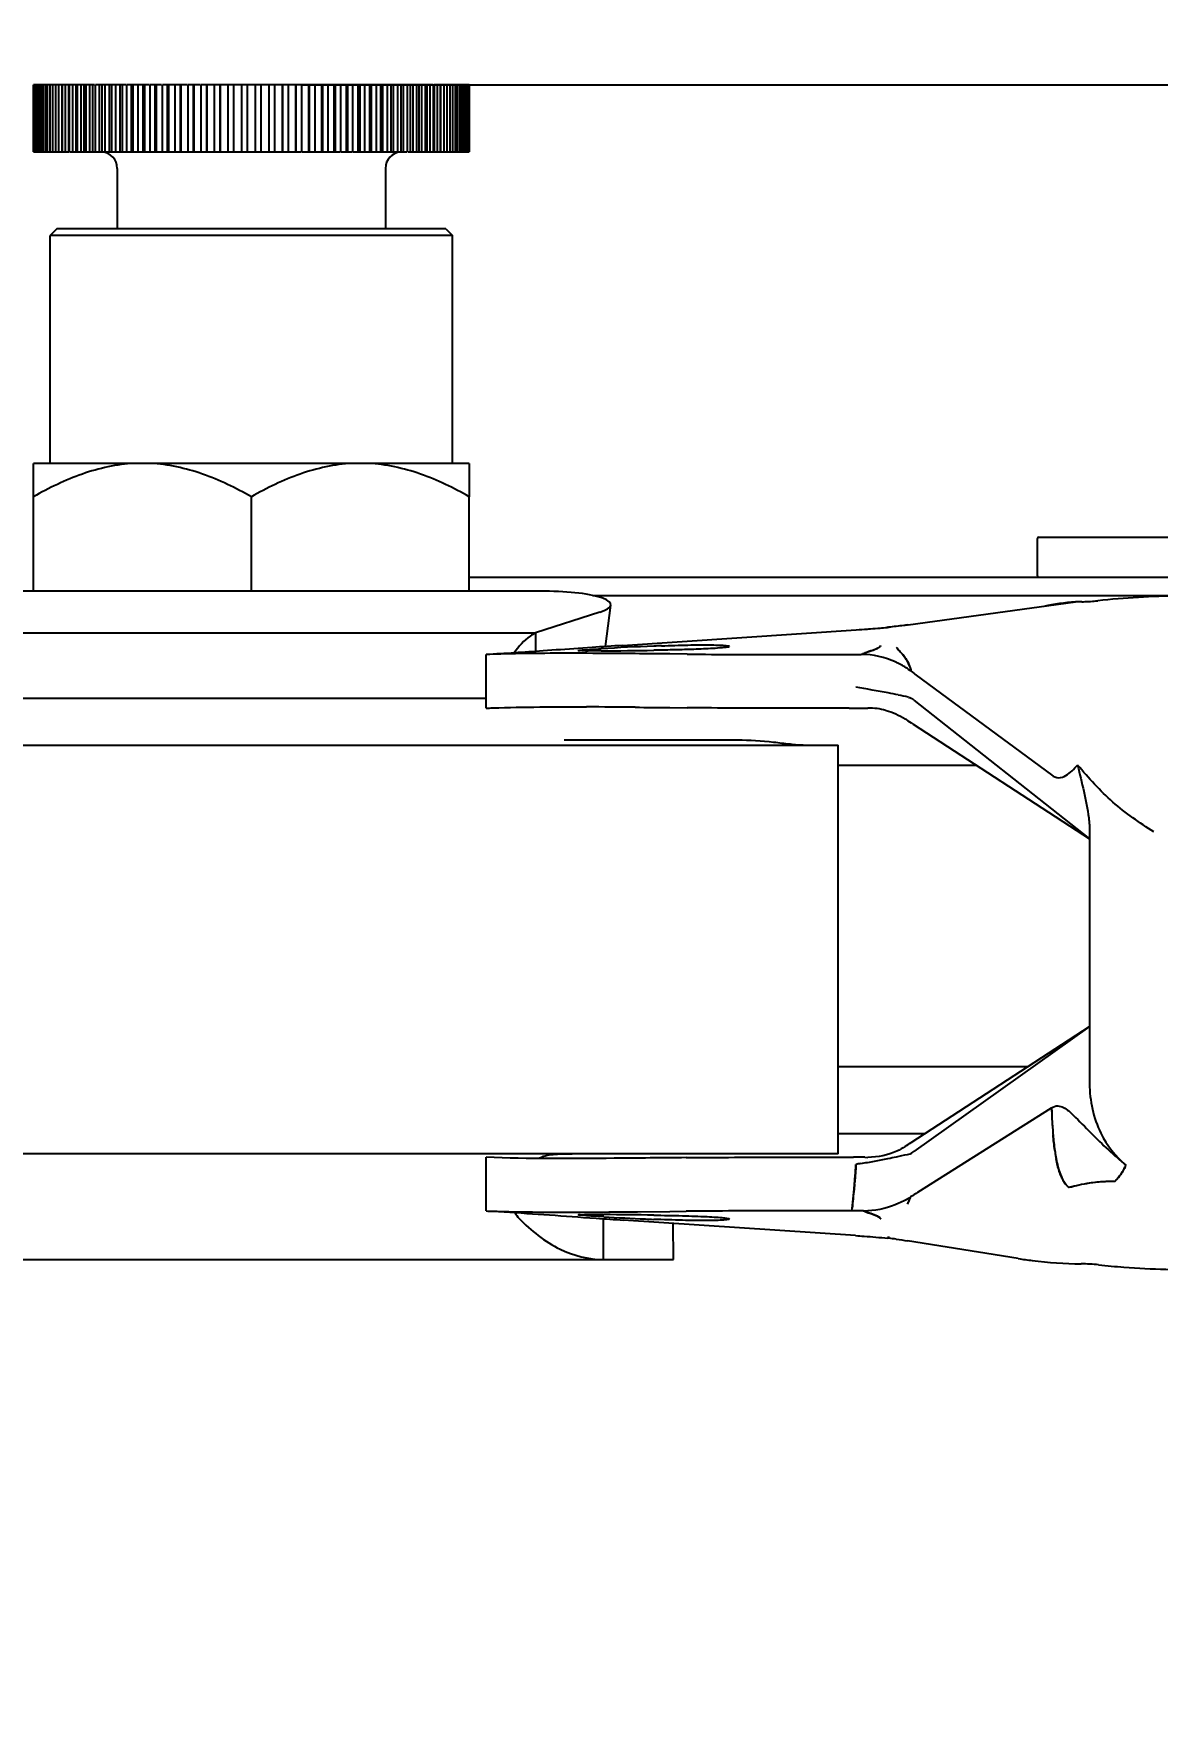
# Model space of a CAD drawing. Header units: millimetres. Extents: x 789 to 3710, y 100 to 2803.
# Drawn here: x 1486.59 to 1520.11, y 1470.61 to 1520.47 of the extents above; entities that cross this region are included whole.
import ezdxf

# ---------------------------------------------------------------- set-up
doc = ezdxf.new("R2010")
doc.units = ezdxf.units.MM
doc.header["$LTSCALE"] = 217.8
doc.header["$PDMODE"] = 3
doc.header["$PDSIZE"] = 8
doc.layers.get('0').update_dxf_attribs({"linetype": 'CONTINUOUS'})
doc.layers.get('Defpoints').update_dxf_attribs({"linetype": 'CONTINUOUS'})
doc.styles.get("Standard").update_dxf_attribs({"font": 'times.ttf'})
doc.dimstyles.new('DIMSTYLE_1', dxfattribs={"dimtxt": 23.333333, "dimasz": 23.333333, "dimexe": 1.5, "dimexo": 1, "dimgap": 0.875, "dimtad": 1, "dimdec": 0, "dimdsep": 46, "dimtxsty": 'Standard', "dimblk": '_FILLED', "dimblk1": '_FILLED', "dimblk2": '_FILLED', "dimcen": 0.09, "dimazin": 2, "dimtp": 0.01, "dimtm": 0.01, "dimtfac": 1, "dimtdec": 0, "dimtofl": 0, "dimtmove": 0, "dimatfit": 3, "dimldrblk": '_FILLED', "dimfxl": 0, "dimtolj": 1, "dimarcsym": 0})
doc.dimstyles.new('DIMSTYLE_2', dxfattribs={"dimtxt": 23.333333, "dimasz": 23.333333, "dimexe": 1.5, "dimexo": 1, "dimgap": 0.875, "dimtad": 1, "dimdsep": 46, "dimtxsty": 'Standard', "dimblk": '_FILLED', "dimblk1": '_FILLED', "dimblk2": '_FILLED', "dimcen": 0.09, "dimazin": 2, "dimtp": 0.01, "dimtm": 0.01, "dimtfac": 1, "dimtofl": 0, "dimtmove": 0, "dimatfit": 3, "dimldrblk": '_FILLED', "dimfxl": 0, "dimtolj": 1, "dimarcsym": 0})

# ---------------------------------------------------------------- blocks, each defined once
blk = doc.blocks.new('_FILLED')
at = {"color": 0, "linetype": 'ByBlock'}
blk.add_solid([(0, 0), (-1, 0.2143), (-1, -0.2143)], dxfattribs=at)
blk = doc.blocks.new('*D8')
at = {"color": 0, "linetype": 'Continuous', "lineweight": -2}
for p, q in [((1393.085, 1492.308), (1393.085, 1542.306)), ((1593.085, 1492.308), (1593.085, 1542.306)), ((1416.418, 1540.806), (1569.751, 1540.806))]:
    blk.add_line(p, q, dxfattribs=at)
at = {"layer": 'Defpoints', "color": 0}
for p in [(1593.085, 1540.806), (1393.085, 1491.308), (1593.085, 1491.308)]:
    blk.add_point(p, dxfattribs=at)
at = {"color": 0, "linetype": 'ByBlock', "lineweight": -2, "xscale": 23.3333333333, "yscale": 23.3333333333, "zscale": 23.3333333333, "rotation": 180}
blk.add_blockref('_FILLED', (1393.085, 1540.806), dxfattribs=at)
at = {"color": 0, "linetype": 'ByBlock', "lineweight": -2, "xscale": 23.3333333333, "yscale": 23.3333333333, "zscale": 23.3333333333}
blk.add_blockref('_FILLED', (1593.085, 1540.806), dxfattribs=at)
at = {"color": 0, "insert": (1508.64, 1572.793), "char_height": 23.3333, "attachment_point": 2, "line_spacing_factor": 0.9}
blk.add_mtext('\\A1;%%c200', dxfattribs=at)
blk = doc.blocks.new('*D89')
at = {"color": 0, "linetype": 'Continuous', "lineweight": -2}
for p, q in [((1494.618, 1518.941), (2013.972, 1518.941)), ((2012.472, 1495.608), (2012.472, 236.375)), ((1517.948, 213.041), (2013.972, 213.041))]:
    blk.add_line(p, q, dxfattribs=at)
at = {"layer": 'Defpoints', "color": 0}
for p in [(1493.618, 1518.941), (1516.948, 213.041), (2012.472, 213.041)]:
    blk.add_point(p, dxfattribs=at)
at = {"color": 0, "linetype": 'ByBlock', "lineweight": -2, "xscale": 23.3333333333, "yscale": 23.3333333333, "zscale": 23.3333333333}
for p, rotation in [((2012.472, 1518.941), 90), ((2012.472, 213.041), 270)]:
    blk.add_blockref('_FILLED', p, dxfattribs=dict(at, rotation=rotation))
at = {"color": 0, "insert": (1999.728, 865.991), "char_height": 23.33333, "attachment_point": 5, "rotation": 90}
blk.add_mtext('\\A1;\\A1;1305', dxfattribs=at)

msp = doc.modelspace()

# ---------------------------------------------------------------- linework, layer by layer
at = {"color": 0, "linetype": 'Continuous'}
for p, q in [((1486.5858, 1516.9412), (1486.5858, 1518.9412)), ((1486.5908, 1518.9412), (1486.5908, 1516.9412)), ((1487.6506, 1518.9412), (1486.5908, 1518.9412)), ((1486.6065, 1516.9412), (1486.6065, 1518.9412)), ((1486.6214, 1518.9412), (1486.6214, 1516.9412)), ((1486.6527, 1516.9412), (1486.6527, 1518.9412)), ((1486.6775, 1518.9412), (1486.6775, 1516.9412)), ((1486.7244, 1516.9412), (1486.7244, 1518.9412)), ((1486.7589, 1518.9412), (1486.7589, 1516.9412)), ((1486.8211, 1516.9412), (1486.8211, 1518.9412)), ((1486.8653, 1518.9412), (1486.8653, 1516.9412)), ((1486.9426, 1516.9412), (1486.9426, 1518.9412)), ((1486.9962, 1518.9412), (1486.9962, 1516.9412)), ((1487.0882, 1516.9412), (1487.0882, 1518.9412)), ((1487.1511, 1518.9412), (1487.1511, 1516.9412)), ((1487.2576, 1516.9412), (1487.2576, 1518.9412)), ((1487.3295, 1518.9412), (1487.3295, 1516.9412)), ((1487.4391, 1516.9412), (1487.4391, 1518.9412)), ((1487.4499, 1516.9412), (1487.4499, 1518.9412)), ((1487.5306, 1518.9412), (1487.5306, 1516.9412)), ((1487.6361, 1516.9412), (1487.6361, 1518.9412)), ((1487.6645, 1516.9412), (1487.6645, 1518.9412)), ((1487.8867, 1518.9412), (1487.6645, 1518.9412)), ((1487.7536, 1518.9412), (1487.7536, 1516.9412)), ((1487.8547, 1516.9412), (1487.8547, 1518.9412)), ((1487.9005, 1516.9412), (1487.9005, 1518.9412)), ((1488.1462, 1518.9412), (1487.9005, 1518.9412)), ((1487.9976, 1518.9412), (1487.9976, 1516.9412)), ((1488.0939, 1516.9412), (1488.0939, 1518.9412)), ((1488.1569, 1516.9412), (1488.1569, 1518.9412)), ((1488.4091, 1518.9412), (1488.1569, 1518.9412)), ((1488.2617, 1518.9412), (1488.2617, 1516.9412)), ((1488.3528, 1516.9412), (1488.3528, 1518.9412)), ((1488.4328, 1516.9412), (1488.4328, 1518.9412)), ((1488.7106, 1518.9412), (1488.4328, 1518.9412)), ((1488.5448, 1518.9412), (1488.5448, 1516.9412)), ((1488.6304, 1516.9412), (1488.6304, 1518.9412)), ((1488.7271, 1516.9412), (1488.7271, 1518.9412)), ((1489.0318, 1518.9412), (1488.7271, 1518.9412)), ((1488.8459, 1518.9412), (1488.8459, 1516.9412)), ((1488.9256, 1516.9412), (1488.9256, 1518.9412)), ((1489.0385, 1516.9412), (1489.0385, 1518.9412)), ((1489.3488, 1518.9412), (1489.0385, 1518.9412)), ((1489.1637, 1518.9412), (1489.1637, 1516.9412)), ((1489.2372, 1516.9412), (1489.2372, 1518.9412)), ((1489.3659, 1516.9412), (1489.3659, 1518.9412)), ((1489.7041, 1518.9412), (1489.3659, 1518.9412)), ((1489.4969, 1518.9412), (1489.4969, 1516.9412)), ((1489.5639, 1516.9412), (1489.5639, 1518.9412)), ((1489.708, 1516.9412), (1489.708, 1518.9412)), ((1490.0501, 1518.9412), (1489.708, 1518.9412)), ((1489.8443, 1518.9412), (1489.8443, 1516.9412)), ((1489.9046, 1516.9412), (1489.9046, 1518.9412)), ((1490.0634, 1516.9412), (1490.0634, 1518.9412)), ((1490.4081, 1518.9412), (1490.0634, 1518.9412)), ((1490.2045, 1518.9412), (1490.2045, 1516.9412)), ((1490.2578, 1516.9412), (1490.2578, 1518.9412)), ((1490.4307, 1516.9412), (1490.4307, 1518.9412)), ((1490.8026, 1518.9412), (1490.4307, 1518.9412)), ((1490.5761, 1518.9412), (1490.5761, 1516.9412)), ((1490.6221, 1516.9412), (1490.6221, 1518.9412)), ((1490.8086, 1516.9412), (1490.8086, 1518.9412)), ((1491.1809, 1518.9412), (1490.8086, 1518.9412)), ((1490.9576, 1518.9412), (1490.9576, 1516.9412)), ((1490.9962, 1516.9412), (1490.9962, 1518.9412)), ((1491.1953, 1516.9412), (1491.1953, 1518.9412)), ((1491.5667, 1518.9412), (1491.1953, 1518.9412)), ((1491.3474, 1518.9412), (1491.3474, 1516.9412)), ((1491.3785, 1516.9412), (1491.3785, 1518.9412)), ((1491.5896, 1516.9412), (1491.5896, 1518.9412)), ((1491.9858, 1518.9412), (1491.5896, 1518.9412)), ((1491.7442, 1518.9412), (1491.7442, 1516.9412)), ((1491.7676, 1516.9412), (1491.7676, 1518.9412)), ((1491.9897, 1516.9412), (1491.9897, 1518.9412)), ((1492.3823, 1518.9412), (1491.9897, 1518.9412)), ((1492.1462, 1518.9412), (1492.1462, 1516.9412)), ((1492.1618, 1516.9412), (1492.1618, 1518.9412)), ((1492.3942, 1516.9412), (1492.3942, 1518.9412)), ((1498.5048, 1518.9412), (1492.3942, 1518.9412)), ((1492.5519, 1518.9412), (1492.5519, 1516.9412)), ((1492.5597, 1516.9412), (1492.5597, 1518.9412)), ((1492.8014, 1516.9412), (1492.8014, 1518.9412)), ((1492.9597, 1518.9412), (1492.9597, 1516.9412)), ((1493.2097, 1516.9412), (1493.2097, 1518.9412)), ((1493.368, 1518.9412), (1493.368, 1516.9412)), ((1493.6097, 1518.9412), (1493.6097, 1516.9412)), ((1493.6175, 1516.9412), (1493.6175, 1518.9412)), ((1493.7752, 1518.9412), (1493.7752, 1516.9412)), ((1494.0076, 1518.9412), (1494.0076, 1516.9412)), ((1494.0232, 1516.9412), (1494.0232, 1518.9412)), ((1494.1797, 1518.9412), (1494.1797, 1516.9412)), ((1494.4018, 1518.9412), (1494.4018, 1516.9412)), ((1494.4252, 1516.9412), (1494.4252, 1518.9412)), ((1494.5798, 1518.9412), (1494.5798, 1516.9412)), ((1494.7909, 1518.9412), (1494.7909, 1516.9412)), ((1494.822, 1516.9412), (1494.822, 1518.9412)), ((1494.9741, 1518.9412), (1494.9741, 1516.9412)), ((1495.1732, 1518.9412), (1495.1732, 1516.9412)), ((1495.2118, 1516.9412), (1495.2118, 1518.9412)), ((1495.3608, 1518.9412), (1495.3608, 1516.9412)), ((1495.5473, 1518.9412), (1495.5473, 1516.9412)), ((1495.5933, 1516.9412), (1495.5933, 1518.9412)), ((1495.7386, 1518.9412), (1495.7386, 1516.9412)), ((1495.9116, 1518.9412), (1495.9116, 1516.9412)), ((1495.9649, 1516.9412), (1495.9649, 1518.9412)), ((1496.106, 1518.9412), (1496.106, 1516.9412)), ((1496.2648, 1518.9412), (1496.2648, 1516.9412)), ((1496.3251, 1516.9412), (1496.3251, 1518.9412)), ((1496.4614, 1518.9412), (1496.4614, 1516.9412)), ((1496.6055, 1518.9412), (1496.6055, 1516.9412)), ((1496.6725, 1516.9412), (1496.6725, 1518.9412)), ((1496.8035, 1518.9412), (1496.8035, 1516.9412)), ((1496.9322, 1518.9412), (1496.9322, 1516.9412)), ((1497.0057, 1516.9412), (1497.0057, 1518.9412)), ((1497.1309, 1518.9412), (1497.1309, 1516.9412)), ((1497.2438, 1518.9412), (1497.2438, 1516.9412)), ((1497.3235, 1516.9412), (1497.3235, 1518.9412)), ((1497.4423, 1518.9412), (1497.4423, 1516.9412)), ((1497.539, 1518.9412), (1497.539, 1516.9412)), ((1497.6245, 1516.9412), (1497.6245, 1518.9412)), ((1497.7365, 1518.9412), (1497.7365, 1516.9412)), ((1497.8165, 1518.9412), (1497.8165, 1516.9412)), ((1497.9077, 1516.9412), (1497.9077, 1518.9412)), ((1498.0124, 1518.9412), (1498.0124, 1516.9412)), ((1498.0754, 1518.9412), (1498.0754, 1516.9412)), ((1498.1718, 1516.9412), (1498.1718, 1518.9412)), ((1498.2688, 1518.9412), (1498.2688, 1516.9412)), ((1498.3146, 1518.9412), (1498.3146, 1516.9412)), ((1498.4158, 1516.9412), (1498.4158, 1518.9412)), ((1498.5048, 1518.9412), (1498.5048, 1516.9412)), ((1498.5332, 1518.9412), (1498.5332, 1516.9412)), ((1498.7194, 1518.9412), (1498.5332, 1518.9412)), ((1498.6388, 1516.9412), (1498.6388, 1518.9412)), ((1498.7194, 1518.9412), (1498.7194, 1516.9412)), ((1498.7303, 1518.9412), (1498.7303, 1516.9412)), ((1499.5785, 1518.9412), (1498.7303, 1518.9412)), ((1498.8398, 1516.9412), (1498.8398, 1518.9412)), ((1498.9117, 1518.9412), (1498.9117, 1516.9412)), ((1499.0182, 1516.9412), (1499.0182, 1518.9412)), ((1499.0811, 1518.9412), (1499.0811, 1516.9412)), ((1499.1731, 1516.9412), (1499.1731, 1518.9412)), ((1499.2267, 1518.9412), (1499.2267, 1516.9412)), ((1499.304, 1516.9412), (1499.304, 1518.9412)), ((1499.3482, 1518.9412), (1499.3482, 1516.9412)), ((1499.4104, 1516.9412), (1499.4104, 1518.9412)), ((1499.4449, 1518.9412), (1499.4449, 1516.9412)), ((1499.4917, 1516.9412), (1499.4917, 1518.9412)), ((1499.5165, 1518.9412), (1499.5165, 1516.9412)), ((1499.5479, 1516.9412), (1499.5479, 1518.9412)), ((1499.5628, 1518.9412), (1499.5628, 1516.9412)), ((1499.5785, 1516.9412), (1499.5785, 1518.9412)), ((1499.5834, 1518.9412), (1499.5834, 1516.9412)), ((1486.5908, 1516.9412), (1487.4391, 1516.9412)), ((1487.4499, 1516.9412), (1487.6361, 1516.9412)), ((1487.6645, 1516.9412), (1493.7752, 1516.9412)), ((1493.7872, 1516.9412), (1494.1797, 1516.9412)), ((1494.1836, 1516.9412), (1494.5798, 1516.9412)), ((1494.6027, 1516.9412), (1494.9741, 1516.9412)), ((1494.9885, 1516.9412), (1495.3608, 1516.9412)), ((1495.3668, 1516.9412), (1495.7386, 1516.9412)), ((1495.7613, 1516.9412), (1496.106, 1516.9412)), ((1496.1193, 1516.9412), (1496.4614, 1516.9412)), ((1496.4653, 1516.9412), (1496.8035, 1516.9412)), ((1496.8206, 1516.9412), (1497.1309, 1516.9412)), ((1497.1376, 1516.9412), (1497.4423, 1516.9412)), ((1497.4588, 1516.9412), (1497.7365, 1516.9412)), ((1497.7603, 1516.9412), (1498.0124, 1516.9412)), ((1498.0232, 1516.9412), (1498.2688, 1516.9412)), ((1498.2827, 1516.9412), (1498.5048, 1516.9412)), ((1498.5187, 1516.9412), (1499.5785, 1516.9412)), ((1489.0846, 1516.4412), (1489.0846, 1514.6412)), ((1497.0846, 1516.4412), (1497.0846, 1514.6412)), ((1487.2846, 1514.6412), (1487.0846, 1514.4412)), ((1498.8846, 1514.6412), (1487.2846, 1514.6412)), ((1498.8846, 1514.6412), (1499.0846, 1514.4412)), ((1487.0846, 1507.6412), (1487.0846, 1514.4412)), ((1499.0846, 1514.4412), (1487.0846, 1514.4412)), ((1499.0846, 1507.6412), (1499.0846, 1514.4412)), ((1486.5852, 1506.6418), (1486.5851, 1507.6412)), ((1499.5841, 1507.6412), (1486.5851, 1507.6412)), ((1499.5841, 1507.6412), (1499.5842, 1506.6418)), ((1486.5852, 1503.8283), (1486.5852, 1506.6418)), ((1493.0847, 1503.8283), (1493.0847, 1506.6418)), ((1499.5842, 1503.8283), (1499.5842, 1506.6418)), ((1516.5248, 1505.3963), (1516.5248, 1504.2963)), ((1516.5748, 1505.4463), (1521.4748, 1505.4463)), ((1499.5842, 1504.2463), (1525.0248, 1504.2463)), ((1501.8392, 1503.8283), (1484.3295, 1503.8283)), ((1503.267, 1503.7038), (1595.4284, 1503.7038)), ((1503.478, 1503.2008), (1501.5622, 1502.5887)), ((1503.646, 1502.1776), (1503.803, 1503.4163)), ((1512.6735, 1502.8222), (1517.6648, 1503.5084)), ((1504.1517, 1502.2124), (1511.1259, 1502.6773)), ((1512.0819, 1502.7544), (1512.0455, 1502.7508)), ((1512.0792, 1502.7541), (1512.0846, 1502.7408)), ((1512.0833, 1502.7407), (1512.0819, 1502.7544)), ((1484.6065, 1502.5887), (1501.5622, 1502.5887)), ((1501.5624, 1502.5886), (1501.5624, 1502.0329)), ((1500.0846, 1500.3412), (1500.0846, 1501.9412)), ((1503.2446, 1502.1504), (1502.83, 1502.1214)), ((1506.0846, 1501.9522), (1505.5616, 1501.9573)), ((1507.9934, 1501.9412), (1511.0593, 1501.9412)), ((1511.5043, 1502.0302), (1511.4583, 1502.0146)), ((1512.9143, 1501.3285), (1516.9487, 1498.3489)), ((1486.084, 1500.6412), (1500.0846, 1500.6412)), ((1505.563, 1500.3572), (1506.0846, 1500.3522)), ((1510.913, 1500.3412), (1507.9934, 1500.3412)), ((1512.8476, 1500.5781), (1518.0846, 1496.4412)), ((1512.612, 1499.9993), (1512.5854, 1500.0168)), ((1512.8182, 1499.8645), (1518.0846, 1496.4412)), ((1475.5843, 1499.2412), (1510.5843, 1499.2412)), ((1502.4171, 1499.3952), (1507.5843, 1499.3952)), ((1510.5843, 1497.6412), (1510.5843, 1499.2412)), ((1510.5843, 1498.6412), (1514.7, 1498.6412)), ((1510.5843, 1488.6401), (1510.5843, 1497.6412)), ((1518.0846, 1496.6495), (1518.0846, 1490.633)), ((1512.7609, 1487.3808), (1518.0846, 1490.8412)), ((1518.0846, 1490.8412), (1512.8476, 1487.1118)), ((1518.0846, 1490.633), (1518.0847, 1490.294)), ((1518.0847, 1490.294), (1518.0846, 1489.1361)), ((1516.2385, 1489.6412), (1510.5843, 1489.6412)), ((1510.5843, 1487.0412), (1510.5843, 1488.6401)), ((1512.967, 1485.8993), (1516.9489, 1488.4178)), ((1513.1615, 1487.6412), (1510.5843, 1487.6412)), ((1510.5843, 1487.0412), (1475.5843, 1487.0412)), ((1500.0846, 1485.3412), (1500.0846, 1486.9412)), ((1507.9603, 1486.9412), (1511.0427, 1486.9412)), ((1511.3801, 1486.9405), (1511.4736, 1486.94)), ((1512.6555, 1487.0281), (1512.6956, 1487.0369)), ((1511.0112, 1485.4998), (1511.0602, 1485.9891)), ((1511.0758, 1486.1428), (1511.06, 1485.9892)), ((1504.5986, 1485.3164), (1505.5627, 1485.3257)), ((1505.5627, 1485.3257), (1506.0516, 1485.3304)), ((1510.9952, 1485.3412), (1507.9603, 1485.3412)), ((1511.1137, 1485.3411), (1510.9952, 1485.3412)), ((1510.9955, 1485.3412), (1511.0112, 1485.4998)), ((1502.9945, 1485.1497), (1503.3693, 1485.1235)), ((1503.5858, 1483.8912), (1503.5858, 1485.109)), ((1511.1037, 1484.6066), (1504.1873, 1485.0677)), ((1505.6707, 1483.8912), (1505.6699, 1484.9689)), ((1512.0846, 1484.5789), (1512.0641, 1484.5286)), ((1512.1042, 1484.5241), (1512.0641, 1484.5286)), ((1512.1042, 1484.5241), (1512.0846, 1484.5789)), ((1515.9577, 1483.9199), (1512.6581, 1484.4492)), ((1480.4979, 1483.8912), (1505.6707, 1483.8912))]:
    msp.add_line(p, q, dxfattribs=at)
for centre, radius, start, end in [((1488.5846, 1516.4412), 0.5, 0, 84.77731), ((1497.5846, 1516.4412), 0.5, 95.20956, 180), ((1516.5748, 1505.3963), 0.05, 90.1369, 180), ((1516.5748, 1504.2963), 0.05, 180, 269.8571), ((1517.705, 1509.3929), 5.8806, 271.43259, 271.94677), ((1517.7006, 1509.4911), 5.9789, 271.95681, 276.02432), ((1507.8629, 1551.1375), 48.5699, 273.85212, 274.24537), ((1508.3668, 1544.0503), 41.4649, 273.81541, 274.2762), ((1509.2339, 1532.3897), 29.7721, 274.28503, 274.45694), ((1509.0288, 1535.0772), 32.4674, 274.29184, 274.4494), ((1509.1157, 1533.9091), 31.296, 274.45664, 274.9926), ((1509.2744, 1531.971), 29.3515, 274.44178, 275.01298), ((1509.8342, 1525.6075), 22.9634, 275.00908, 275.52589), ((1510.076, 1523.0268), 20.3714, 274.96555, 275.5482), ((1510.6285, 1517.2757), 14.5939, 275.5723, 275.80494), ((1511.9063, 1504.5108), 1.7652, 275.62114, 275.97074), ((1506.8049, 1504.6682), 5.6205, 339.94493, 340.10141), ((1524.7056, 1194.6943), 308.2042, 93.823848, 93.992878), ((1508.405, 1422.5136), 79.7476, 92.386274, 93.510204), ((1507.473, 1443.8396), 58.4013, 92.112797, 92.343856), ((1501.966, 1223.732), 278.2471, 89.471683, 89.769519), ((1502.3035, 1681.904), 179.8583, 270.387655, 270.885993), ((1511.0964, 1530.559), 28.6178, 269.92577, 270.34124), ((1511.7422, 1501.249), 1.0336, 35.04374, 39.25941), ((1511.6578, 1501.1903), 1.1364, 29.4842, 35.02164), ((1511.2708, 1499.4571), 2.4828, 53.00051, 57.34608), ((1504.3976, 1462.2712), 39.2809, 77.83087, 78.28003), ((1502.239, 1263.5176), 236.8607, 89.444968, 89.795894), ((1510.9247, 1569.1231), 68.7818, 269.990284, 270.453146), ((1511.4852, 1498.2909), 2.0526, 82.68014, 90.46175), ((1511.4913, 1498.3382), 2.0049, 75.09353, 82.67831), ((1536.523, 1536.3333), 43.4959, 236.6515, 236.97605), ((1530.8128, 1488.8248), 13.8699, 181.6817, 184.39615), ((1530.0261, 1488.7678), 13.0811, 184.41134, 185.05945), ((1529.4585, 1488.6776), 12.5079, 184.18913, 184.87702), ((1511.0469, 1414.1048), 72.8364, 89.737873, 90.003314), ((1497.6474, 1487.2927), 13.4782, 356.96632, 357.6057), ((1514.0299, 1470.736), 16.2573, 99.8248, 100.33336), ((1506.0796, 1516.8095), 30.4986, 280.56692, 281.32706), ((1507.7669, 1508.5481), 22.0667, 281.24443, 281.91465), ((1504.4565, 1524.4863), 38.345, 281.83785, 282.34638), ((1523.4998, 1488.0565), 6.516, 188.05388, 188.41954), ((1523.5385, 1488.0529), 6.5535, 187.97982, 188.34391), ((1522.3506, 1487.8813), 5.3534, 188.36593, 190.51044), ((1522.2955, 1487.8645), 5.2963, 188.27854, 190.53254), ((1500.0729, 1487.1608), 11.049, 354.99536, 356.98366), ((1518.7804, 1481.4389), 4.7802, 91.17071, 96.34774), ((1518.7804, 1481.4351), 4.784, 92.40844, 93.01398), ((1518.7806, 1481.437), 4.7821, 91.56944, 92.41141), ((1518.7804, 1481.4408), 4.7783, 91.13868, 91.56941), ((1518.78, 1481.4519), 4.7672, 89.31962, 91.17118), ((1518.127, 1486.9694), 1.033, 313.39642, 316.36766), ((1518.1338, 1486.9632), 1.0238, 313.35494, 316.351), ((1518.0395, 1487.053), 1.154, 316.36063, 318.93485), ((1516.8597, 1487.8136), 2.5621, 332.67905, 334.33206), ((1516.9239, 1487.7797), 2.4895, 332.83691, 334.39475), ((1638.959, 1472.9244), 128.5645, 174.167522, 174.422541), ((1493.0085, 1487.804), 18.1426, 354.25892, 354.91805), ((1500.186, 1487.1828), 10.9382, 354.54477, 354.82874), ((1511.8034, 1486.0659), 0.9927, 332.84731, 340.97043), ((1511.8227, 1486.0586), 0.9721, 340.7921, 341.98109), ((1523.6398, 1469.0684), 19.9296, 122.37942, 123.13099), ((1518.7244, 1481.7213), 4.492, 104.43574, 106.10481), ((1518.7536, 1481.6086), 4.6085, 98.50497, 106.06194), ((1518.7662, 1481.547), 4.6712, 96.32067, 104.39886), ((1518.7791, 1481.4521), 4.767, 93.00962, 98.53045), ((1502.089, 1743.6307), 258.3265, 270.253877, 270.556616), ((1502.1263, 1289.6326), 195.605, 89.133425, 89.568708), ((1511.0085, 1422.4825), 62.8587, 89.694665, 89.904169), ((1511.3566, 1487.7819), 2.4416, 269.70161, 272.72531), ((1507.7018, 1473.8286), 12.0658, 71.36182, 71.53351), ((1511.7922, 1486.0721), 1.0056, 328.58247, 332.82187), ((1511.8167, 1486.0583), 0.9775, 328.53299, 332.89016), ((1523.8576, 1779.5216), 295.1102, 266.018979, 266.17816), ((1508.4205, 1564.959), 79.9384, 266.540365, 267.43373), ((1507.7692, 1550.6425), 65.607, 267.442059, 267.654823), ((1511.5091, 1484.6916), 0.5514, 61.81063, 62.95599), ((1511.5511, 1484.7625), 0.4692, 62.5189, 63.58756), ((1511.7498, 1485.0473), 0.1197, 37.3844, 41.60094), ((1506.6048, 1439.8516), 45.0097, 82.707, 82.98195), ((1517.7387, 1477.819), 5.9454, 84.07937, 89.10777)]:
    msp.add_arc(centre, radius, start, end, dxfattribs=at)
msp.add_ellipse((1501.787, 1503.4163), major_axis=(2.0167, 0.0111), ratio=0.2042321, start_param=-0.5773818, end_param=1.5437523, dxfattribs=at)
for points, knots in [([(1489.5924, 1507.6412), (1489.0663, 1507.6151), (1488.0101, 1507.382), (1487.0502, 1506.9103), (1486.5852, 1506.6418)], [0, 0, 0, 0, 0.4951638, 1, 1, 1, 1]), ([(1493.0847, 1506.6418), (1492.6196, 1506.9103), (1491.6598, 1507.3819), (1490.6036, 1507.6151), (1490.0775, 1507.6412)], [0, 0, 0, 0, 0.5048356, 1, 1, 1, 1]), ([(1496.0919, 1507.6412), (1495.5658, 1507.6151), (1494.5096, 1507.382), (1493.5498, 1506.9103), (1493.0847, 1506.6418)], [0, 0, 0, 0, 0.4951633, 1, 1, 1, 1]), ([(1499.5842, 1506.6418), (1499.1191, 1506.9103), (1498.1593, 1507.3819), (1497.1031, 1507.6151), (1496.577, 1507.6412)], [0, 0, 0, 0, 0.5048361, 1, 1, 1, 1]), ([(1521.6338, 1503.7038), (1521.3407, 1503.7038), (1520.2374, 1503.6914), (1519.134, 1503.6301), (1518.3281, 1503.5453)], [0, 0, 0, 0, 0.2656531, 1, 1, 1, 1]), ([(1512.6735, 1502.8222), (1512.6301, 1502.8162), (1512.435, 1502.7911), (1512.2393, 1502.7709), (1512.0873, 1502.7549)], [0, 0, 0, 0, 0.2226602, 1, 1, 1, 1]), ([(1501.5622, 1502.5887), (1501.5045, 1502.5608), (1501.2526, 1502.4093), (1501.0561, 1502.18), (1500.9278, 1501.9909)], [0, 0, 0, 0, 0.2190151, 1, 1, 1, 1]), ([(1507.3346, 1502.1842), (1507.3036, 1502.1496), (1507.1932, 1502.156), (1507.0153, 1502.1282), (1506.7762, 1502.1178), (1506.4957, 1502.1029), (1506.1191, 1502.0896), (1505.6491, 1502.0771), (1505.2728, 1502.0702), (1505.0846, 1502.0673)], [0, 0, 0, 0, 0.0617494, 0.1243429, 0.2494277, 0.3745225, 0.499618, 0.7498086, 1, 1, 1, 1]), ([(1505.32, 1502.2013), (1505.582, 1502.2109), (1506.0593, 1502.2248), (1506.6254, 1502.2319), (1506.9781, 1502.2231), (1507.1709, 1502.2184), (1507.2592, 1502.201), (1507.3346, 1502.1978), (1507.3346, 1502.1842)], [0, 0, 0, 0, 0.3895136, 0.711783, 0.8338241, 0.9241148, 0.979811, 1, 1, 1, 1]), ([(1511.7452, 1502.1221), (1511.7629, 1502.1308), (1511.7939, 1502.1481), (1511.8217, 1502.1704), (1511.8324, 1502.1817)], [0, 0, 0, 0, 0.5595207, 1, 1, 1, 1]), ([(1511.8324, 1502.1817), (1511.8368, 1502.1863), (1511.8446, 1502.1956), (1511.851, 1502.2059), (1511.8537, 1502.211)], [0, 0, 0, 0, 0.5250277, 1, 1, 1, 1]), ([(1502.83, 1502.1214), (1502.4823, 1502.097), (1501.5674, 1502.0334), (1500.6525, 1501.9675), (1500.0846, 1501.9412)], [0, 0, 0, 0, 0.3800961, 1, 1, 1, 1]), ([(1503.0853, 1501.9768), (1502.671, 1501.9782), (1501.6706, 1501.9784), (1500.6704, 1501.9616), (1500.0846, 1501.9412)], [0, 0, 0, 0, 0.4141685, 1, 1, 1, 1]), ([(1502.8346, 1502.0564), (1502.8877, 1502.0783), (1503.0074, 1502.0719), (1503.2343, 1502.0966), (1503.4075, 1502.1046), (1503.5224, 1502.1116)], [0, 0, 0, 0, 0.2496499, 0.4997746, 1, 1, 1, 1]), ([(1503.5204, 1502.0499), (1503.4235, 1502.0492), (1503.2604, 1502.0528), (1503.0278, 1502.0384), (1502.9299, 1502.0652), (1502.8346, 1502.0412), (1502.8346, 1502.0564)], [0, 0, 0, 0, 0.4238398, 0.7393255, 0.933846, 1, 1, 1, 1]), ([(1506.0846, 1501.9522), (1506.5655, 1501.9477), (1507.2017, 1501.9425), (1507.838, 1501.9412), (1507.9934, 1501.9412)], [0, 0, 0, 0, 0.7557989, 1, 1, 1, 1]), ([(1512.6104, 1501.5475), (1512.5149, 1501.6087), (1512.1027, 1501.835), (1511.6243, 1501.9427), (1511.2678, 1501.9416)], [0, 0, 0, 0, 0.2413247, 1, 1, 1, 1]), ([(1511.7454, 1502.1221), (1511.7395, 1502.1192), (1511.7272, 1502.1133), (1511.7147, 1502.1078), (1511.7083, 1502.105)], [0, 0, 0, 0, 0.4873524, 1, 1, 1, 1]), ([(1512.3221, 1502.1548), (1512.3536, 1502.119), (1512.3997, 1502.067), (1512.4455, 1502.0148), (1512.4599, 1501.9984)], [0, 0, 0, 0, 0.6859941, 1, 1, 1, 1]), ([(1512.4592, 1501.9988), (1512.4436, 1502.0156), (1512.3969, 1502.0664), (1512.3467, 1502.1154), (1512.3223, 1502.1547)], [0, 0, 0, 0, 0.3313947, 1, 1, 1, 1]), ([(1512.7649, 1501.44), (1512.7623, 1501.4567), (1512.7551, 1501.4908), (1512.7453, 1501.5241), (1512.7397, 1501.5412)], [0, 0, 0, 0, 0.4849185, 1, 1, 1, 1]), ([(1512.3767, 1500.7332), (1512.2775, 1500.7539), (1511.8578, 1500.8389), (1511.4353, 1500.9091), (1511.1136, 1500.9671)], [0, 0, 0, 0, 0.2365681, 1, 1, 1, 1]), ([(1500.0846, 1500.3412), (1500.1527, 1500.344), (1501.1515, 1500.3811), (1502.1515, 1500.3799), (1503.0828, 1500.3769)], [0, 0, 0, 0, 0.0681853, 1, 1, 1, 1]), ([(1507.9934, 1500.3412), (1507.838, 1500.3412), (1507.2017, 1500.3425), (1506.5655, 1500.3477), (1506.0846, 1500.3522)], [0, 0, 0, 0, 0.2442012, 1, 1, 1, 1]), ([(1507.5843, 1499.3952), (1507.9439, 1499.3952), (1508.4686, 1499.3552), (1509.1322, 1499.2716), (1509.4413, 1499.2424), (1509.5862, 1499.2412)], [0, 0, 0, 0, 0.5371706, 0.7836614, 1, 1, 1, 1]), ([(1516.9486, 1498.3488), (1517.0117, 1498.3022), (1517.1631, 1498.23), (1517.4669, 1498.3551), (1517.6166, 1498.531), (1517.7281, 1498.6403)], [0, 0, 0, 0, 0.2548515, 0.492703, 1, 1, 1, 1]), ([(1520.0039, 1496.6495), (1519.5783, 1496.9207), (1518.7351, 1497.4936), (1518.0584, 1498.2552), (1517.7281, 1498.6403)], [0, 0, 0, 0, 0.4986833, 1, 1, 1, 1]), ([(1518.0846, 1489.1361), (1518.0846, 1488.6315), (1518.2845, 1487.7056), (1518.8585, 1486.9633), (1519.1689, 1486.7039)], [0, 0, 0, 0, 0.5550575, 1, 1, 1, 1]), ([(1516.9489, 1488.4178), (1517.0042, 1488.4528), (1517.132, 1488.4979), (1517.375, 1488.4099), (1517.6938, 1488.1133), (1518.1151, 1487.6701), (1518.6348, 1487.1663), (1518.9904, 1486.853), (1519.1689, 1486.7039)], [0, 0, 0, 0, 0.0674773, 0.1286868, 0.2553812, 0.5119399, 0.7604483, 1, 1, 1, 1]), ([(1516.9489, 1488.4179), (1516.9559, 1488.3609), (1516.9525, 1488.1418), (1516.9723, 1487.9244), (1516.9841, 1487.7639)], [0, 0, 0, 0, 0.2629721, 1, 1, 1, 1]), ([(1512.5818, 1487.2638), (1512.5043, 1487.213), (1512.1654, 1487.023), (1511.7688, 1486.9382), (1511.4736, 1486.94)], [0, 0, 0, 0, 0.2389705, 1, 1, 1, 1]), ([(1506.0516, 1486.9304), (1505.3349, 1486.9237), (1503.3463, 1486.9056), (1501.3559, 1486.887), (1500.0846, 1486.9412)], [0, 0, 0, 0, 0.3603049, 1, 1, 1, 1]), ([(1502.6565, 1487.0368), (1502.4872, 1487.0368), (1502.1627, 1487.033), (1501.8228, 1486.9906), (1501.6833, 1486.9136)], [0, 0, 0, 0, 0.5150633, 1, 1, 1, 1]), ([(1506.0516, 1486.9304), (1506.5324, 1486.9348), (1507.1687, 1486.94), (1507.8049, 1486.9412), (1507.9603, 1486.9412)], [0, 0, 0, 0, 0.7557991, 1, 1, 1, 1]), ([(1517.2432, 1486.3543), (1517.2576, 1486.3219), (1517.3106, 1486.2135), (1517.3834, 1486.1115), (1517.4501, 1486.0579)], [0, 0, 0, 0, 0.2928083, 1, 1, 1, 1]), ([(1519.136, 1486.6377), (1519.1164, 1486.5999), (1519.042, 1486.4648), (1518.9517, 1486.3374), (1518.8746, 1486.2566)], [0, 0, 0, 0, 0.2761359, 1, 1, 1, 1]), ([(1517.4501, 1486.0579), (1517.4546, 1486.0541), (1517.464, 1486.0471), (1517.4736, 1486.0404), (1517.4783, 1486.037)], [0, 0, 0, 0, 0.504635, 1, 1, 1, 1]), ([(1500.0846, 1485.3412), (1500.1507, 1485.338), (1501.1215, 1485.2887), (1502.0907, 1485.2131), (1502.9945, 1485.1497)], [0, 0, 0, 0, 0.0680139, 1, 1, 1, 1]), ([(1500.0846, 1485.3412), (1500.1943, 1485.3366), (1501.2436, 1485.3034), (1502.2937, 1485.3028), (1503.2337, 1485.3067)], [0, 0, 0, 0, 0.1045699, 1, 1, 1, 1]), ([(1502.8346, 1485.2261), (1502.8346, 1485.2431), (1502.9414, 1485.2153), (1503.0507, 1485.2456), (1503.3098, 1485.2289), (1503.4911, 1485.2329), (1503.5987, 1485.2321)], [0, 0, 0, 0, 0.066506, 0.261918, 0.5778036, 1, 1, 1, 1]), ([(1503.5965, 1485.1663), (1503.4893, 1485.1728), (1503.3083, 1485.1892), (1503.0503, 1485.191), (1502.9406, 1485.2293), (1502.8346, 1485.2091), (1502.8346, 1485.2261)], [0, 0, 0, 0, 0.4216363, 0.7373461, 0.9329579, 1, 1, 1, 1]), ([(1507.9603, 1485.3412), (1507.8049, 1485.3412), (1507.1687, 1485.34), (1506.5324, 1485.3348), (1506.0516, 1485.3304)], [0, 0, 0, 0, 0.2442012, 1, 1, 1, 1]), ([(1501.0705, 1485.1187), (1501.4235, 1484.7508), (1502.1843, 1484.141), (1503.1433, 1483.8931), (1503.5859, 1483.8912)], [0, 0, 0, 0, 0.5353316, 1, 1, 1, 1]), ([(1505.0846, 1485.2152), (1505.3718, 1485.2107), (1505.9006, 1485.1997), (1506.5298, 1485.1809), (1506.9276, 1485.1551), (1507.1473, 1485.1429), (1507.2482, 1485.1182), (1507.3346, 1485.1139), (1507.3346, 1485.0983)], [0, 0, 0, 0, 0.3816957, 0.7053151, 0.8294622, 0.9218843, 0.9791892, 1, 1, 1, 1]), ([(1507.3346, 1485.0983), (1507.3346, 1485.0829), (1507.2475, 1485.0815), (1507.1474, 1485.0615), (1506.9272, 1485.0582), (1506.5294, 1485.0501), (1505.9, 1485.0612), (1505.3715, 1485.0787), (1505.0846, 1485.0904)], [0, 0, 0, 0, 0.0205398, 0.0776265, 0.1699364, 0.2940874, 0.61796, 1, 1, 1, 1]), ([(1511.8391, 1485.1267), (1511.8305, 1485.1365), (1511.8078, 1485.156), (1511.7822, 1485.1711), (1511.7676, 1485.1787)], [0, 0, 0, 0, 0.4417688, 1, 1, 1, 1]), ([(1511.7696, 1485.1776), (1511.7837, 1485.17), (1511.8085, 1485.1552), (1511.8308, 1485.1363), (1511.8393, 1485.1267)], [0, 0, 0, 0, 0.5553957, 1, 1, 1, 1]), ([(1511.8562, 1485.1008), (1511.8542, 1485.1053), (1511.8491, 1485.1144), (1511.8427, 1485.1226), (1511.8391, 1485.1267)], [0, 0, 0, 0, 0.4760473, 1, 1, 1, 1]), ([(1511.8449, 1485.1199), (1511.8472, 1485.1169), (1511.8514, 1485.1107), (1511.8548, 1485.1041), (1511.8562, 1485.1008)], [0, 0, 0, 0, 0.5179233, 1, 1, 1, 1]), ([(1511.1037, 1484.6066), (1511.1895, 1484.6009), (1511.5099, 1484.5786), (1511.8301, 1484.5521), (1512.0641, 1484.5286)], [0, 0, 0, 0, 0.2678432, 1, 1, 1, 1]), ([(1515.9594, 1483.9196), (1516.0964, 1483.8976), (1516.7168, 1483.8103), (1517.3436, 1483.7711), (1517.8312, 1483.7637)], [0, 0, 0, 0, 0.221473, 1, 1, 1, 1]), ([(1518.3519, 1483.7327), (1518.6041, 1483.7066), (1519.6891, 1483.6119), (1520.779, 1483.5787), (1521.6145, 1483.5787)], [0, 0, 0, 0, 0.2328281, 1, 1, 1, 1])]:
    msp.add_open_spline(points, degree=3, knots=knots, dxfattribs=at)
for points in [[(1517.6648, 1503.5084), (1517.3465, 1503.4895), (1517.0293, 1503.4434), (1516.7173, 1503.3781)], [(1517.852, 1503.5142), (1517.7899, 1503.5126), (1517.7278, 1503.5111), (1517.6658, 1503.5078)], [(1511.8536, 1502.211), (1511.8355, 1502.168), (1511.7873, 1502.1428), (1511.7454, 1502.1221)], [(1505.5616, 1501.9573), (1505.2183, 1501.9607), (1504.875, 1501.9642), (1504.5316, 1501.9673)], [(1511.2678, 1501.9416), (1511.3467, 1501.9708), (1511.4249, 1502.0017), (1511.504, 1502.0302)], [(1511.4583, 1502.0146), (1511.4086, 1501.9978), (1511.3593, 1501.98), (1511.3108, 1501.96)], [(1511.504, 1502.0302), (1511.585, 1502.0593), (1511.6679, 1502.0842), (1511.7452, 1502.1221)], [(1511.7083, 1502.105), (1511.6418, 1502.0763), (1511.5729, 1502.0533), (1511.5043, 1502.0302)], [(1512.5429, 1501.9029), (1512.5161, 1501.9358), (1512.488, 1501.9676), (1512.4592, 1501.9988)], [(1512.4599, 1501.9984), (1512.5044, 1501.9476), (1512.5483, 1501.8961), (1512.5877, 1501.8413)], [(1512.5877, 1501.8413), (1512.6089, 1501.8117), (1512.629, 1501.7812), (1512.6471, 1501.7496)], [(1512.7397, 1501.5412), (1512.7162, 1501.6135), (1512.6845, 1501.6835), (1512.647, 1501.7496)], [(1512.6471, 1501.7496), (1512.6661, 1501.7163), (1512.6829, 1501.6817), (1512.6978, 1501.6463)], [(1512.6978, 1501.6463), (1512.7119, 1501.6127), (1512.7244, 1501.5783), (1512.7356, 1501.5435)], [(1512.7356, 1501.5435), (1512.7465, 1501.5093), (1512.7562, 1501.4748), (1512.765, 1501.44)], [(1512.765, 1501.44), (1512.8142, 1501.4029), (1512.8633, 1501.3657), (1512.9134, 1501.3297)], [(1504.5335, 1500.3672), (1504.8767, 1500.3641), (1505.2198, 1500.3607), (1505.563, 1500.3572)], [(1512.007, 1500.2756), (1512.2105, 1500.2214), (1512.408, 1500.1337), (1512.5839, 1500.0178)], [(1512.8476, 1500.5781), (1512.8007, 1500.6151), (1512.7382, 1500.6658), (1512.6818, 1500.6462)], [(1517.7281, 1498.6403), (1517.8432, 1498.1189), (1517.9926, 1497.6028), (1518.0574, 1497.0728)], [(1518.0574, 1497.0728), (1518.0746, 1496.9324), (1518.0846, 1496.7909), (1518.0846, 1496.6495)], [(1512.5857, 1487.2664), (1512.6433, 1487.3042), (1512.7009, 1487.342), (1512.7589, 1487.3793)], [(1516.9959, 1487.6142), (1517.0094, 1487.457), (1517.026, 1487.2999), (1517.0481, 1487.1435)], [(1517.0485, 1487.1431), (1517.0265, 1487.2996), (1517.0099, 1487.4568), (1516.9959, 1487.6142)], [(1511.1138, 1486.7296), (1511.1083, 1486.5518), (1511.0957, 1486.3741), (1511.0797, 1486.1969)], [(1511.2559, 1486.7549), (1511.3948, 1486.779), (1511.5339, 1486.8024), (1511.6725, 1486.8282)], [(1512.6956, 1487.0369), (1512.7499, 1487.0489), (1512.8068, 1487.0759), (1512.8401, 1487.1205)], [(1517.087, 1486.9047), (1517.1022, 1486.823), (1517.1194, 1486.7416), (1517.1402, 1486.6611)], [(1517.1313, 1486.6962), (1517.1151, 1486.7624), (1517.101, 1486.8293), (1517.0884, 1486.8964)], [(1517.2432, 1486.3544), (1517.1946, 1486.464), (1517.1598, 1486.5797), (1517.1313, 1486.6962)], [(1517.1402, 1486.6611), (1517.1671, 1486.5566), (1517.1994, 1486.4529), (1517.2432, 1486.3543)], [(1517.3122, 1486.222), (1517.2861, 1486.2644), (1517.2634, 1486.3089), (1517.2432, 1486.3544)], [(1517.4783, 1486.037), (1517.4104, 1486.0845), (1517.3558, 1486.1515), (1517.3122, 1486.222)], [(1518.9096, 1486.2949), (1518.9592, 1486.3518), (1519.0037, 1486.4133), (1519.0441, 1486.4771)], [(1519.0441, 1486.4771), (1519.0783, 1486.5309), (1519.1097, 1486.5865), (1519.1388, 1486.6432)], [(1512.7445, 1485.7501), (1512.6349, 1485.6795), (1512.5167, 1485.6224), (1512.3981, 1485.568)], [(1500.9399, 1485.291), (1500.9758, 1485.2285), (1501.0206, 1485.1707), (1501.0705, 1485.1187)], [(1511.3438, 1485.3403), (1511.4028, 1485.3153), (1511.4631, 1485.2934), (1511.5239, 1485.2731)], [(1511.5576, 1485.2616), (1511.5109, 1485.2785), (1511.4644, 1485.2961), (1511.4179, 1485.3133)], [(1512.3981, 1485.568), (1512.1095, 1485.4357), (1511.7898, 1485.3582), (1511.4726, 1485.3431)], [(1511.7598, 1485.1827), (1511.695, 1485.2149), (1511.6256, 1485.2369), (1511.5576, 1485.2616)], [(1511.5579, 1485.2616), (1511.6263, 1485.2385), (1511.6954, 1485.2155), (1511.7598, 1485.1827)], [(1512.3185, 1484.4972), (1512.4319, 1484.4826), (1512.5453, 1484.4673), (1512.6582, 1484.4492)]]:
    msp.add_open_spline(points, degree=3, dxfattribs=at)

# ---------------------------------------------------------------- dimensions: what is measured, and where the dimension line sits
dim = msp.add_linear_dim(base=(1593.0846, 1540.8064), p1=(1393.0846, 1491.3079), p2=(1593.0846, 1491.3079), text='%%c<>', dimstyle='DIMSTYLE_2', dxfattribs=at)
dim.commit()
dim.dimension.update_dxf_attribs({"geometry": '*D8', "text_midpoint": (1508.6402, 1540.8064), "dimtype": 160})
dim = msp.add_linear_dim(base=(2012.4717, 213.0412), p1=(1493.6175, 1518.9412), p2=(1516.9483, 213.0412), angle=90, text='\\A1;1305', dimstyle='DIMSTYLE_1', override={"dimtxsty": 'Standard', "dimldrblk": '_FILLED'}, dxfattribs=at)
dim.commit()
dim.dimension.update_dxf_attribs({"geometry": '*D89', "text_midpoint": (2012.4717, 865.9912), "dimtype": 160})

doc.saveas('drawing.dxf')
